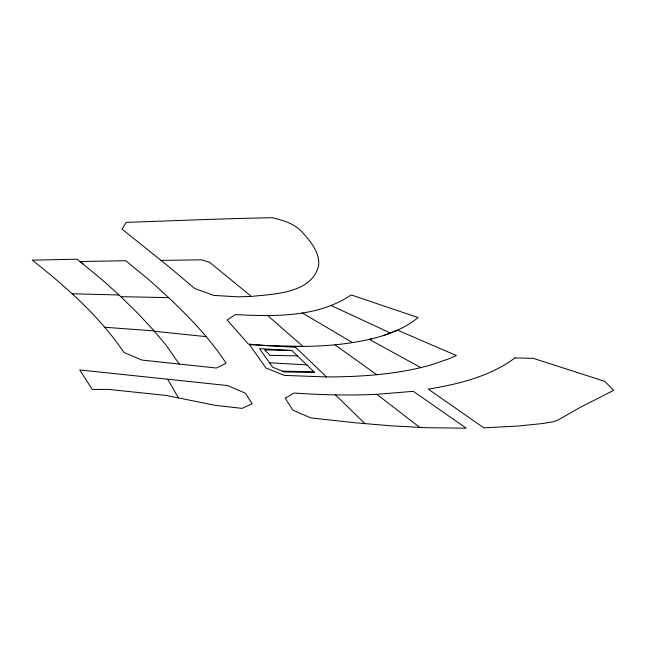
<?xml version="1.0" encoding="UTF-8"?>
<svg xmlns="http://www.w3.org/2000/svg" width="646" height="646" viewBox="0 0 646 646"><rect width="100%" height="100%" fill="white"/><g stroke="black" fill="none" stroke-linecap="round" stroke-linejoin="round"><path stroke-width="0.97" d="M383.143 335.694L397.403 330.13L456.375 355.534L448.259 359.047L430.599 365.079L420.812 367.622L369.326 339.376C386.728 335.355 404.13 329.048 418.051 317.541L351.246 294.947C317.557 317.598 274.251 316.564 235.314 314.578L227.174 320.004L248.395 344.084L267.064 345.57L303.022 346.434L267.791 315.668M371.628 338.884C346.45 344.762 320.481 346.644 294.673 346.418L326.488 376.949C358.118 376.876 389.934 374.85 420.812 367.622M251.31 296.425C274.316 294.003 312.527 293.413 318.744 265.03C319.552 253.192 311.8 242.936 304.339 234.555C295.828 224.025 285.064 220.803 272.16 217.726C223.476 218.59 174.832 220.722 126.172 222.385L122.078 229.177L169.034 266.806L194.591 288.455L213.689 295.408L237.68 296.829L251.31 296.425L209.692 262.365L201.705 259.837L161.007 260.395M376.836 394.318L413.351 391.331L466.259 428.193L425.811 427.709L390.668 425.803L354.573 422.726L310.686 417.865L292.856 410.162L285.185 398.146L294.148 393.043C321.66 394.972 349.276 395.586 376.836 394.318L419.787 427.434M291.774 350.471L259.53 348.638L272.644 367.194L284.345 371.935L314.731 372.508L291.774 350.471L264.513 349.954L270.125 355.348L297.386 355.865M282.423 371.151L313.948 371.749M120.834 296.675L168.663 297.644C189.787 317.622 210.2 338.762 226.076 363.254L216.337 368.026L141.942 360.08L123.967 352.45C99.476 316.33 66.36 287.01 32.3 260.136L77.181 259.216L102.94 280.461L120.834 296.675L137.372 312.874L152.424 329.032L166.038 345.093L179.257 364.069M72.182 293.76L118.953 294.988M326.488 376.949L284.248 375.391L265.918 367.962L249.453 344.665L295.593 347.298M269.519 362.769L306.802 364.901M104.66 327.256L153.998 330.873M154.337 331.269L206.252 336.655M178.425 397.912L215.037 405.308L242.08 408.377L252.166 403.734L245.391 393.212L227.529 385.549L79.749 369.948L92.265 389.481L108.14 389.36L166.135 395.433L178.425 397.912L167.726 379.242M331.204 305.566L390.41 333.029M302.15 312.858L352.433 342.566M334.846 344.794L376.82 374.745M83.504 264.254L80.112 261.541L125.687 260.701L149.88 280.566L168.663 297.644M335.387 394.843L365.03 423.711M515.015 357.9C489.813 376.561 458.733 384.071 428.322 389.15L483.789 427.846L517.777 426.061L542.164 423.582L553.461 421.773L557.918 420.118L581.182 406.851L613.7 390.345L604.817 381.366L533.362 358.377L515.015 357.9"/></g></svg>
